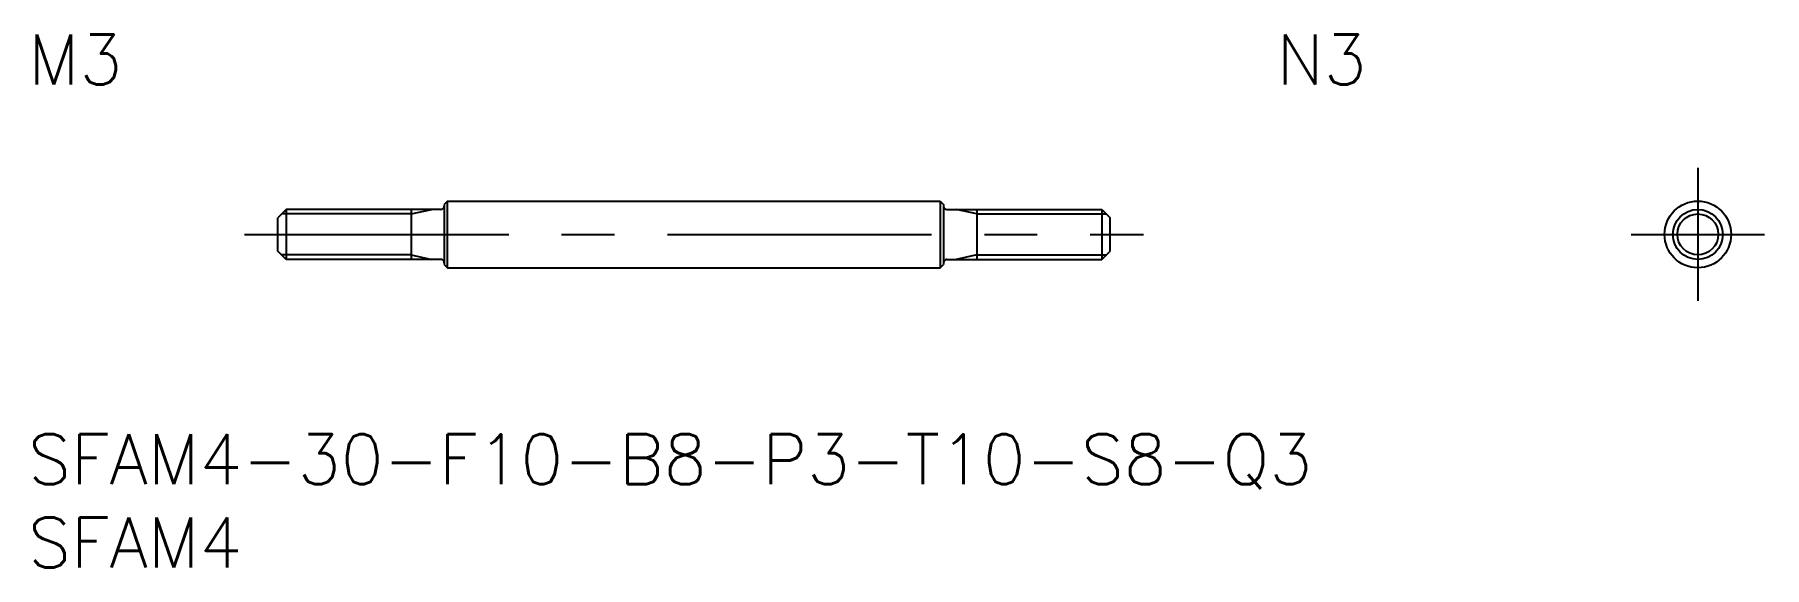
# Model space of a CAD drawing. Extents: x 0 to 104, y -8 to 24.
import ezdxf

# ---------------------------------------------------------------- set-up
doc = ezdxf.new("R2010")
doc.units = 0
doc.header["$LTSCALE"] = 0.5
doc.linetypes.add('CENTER', pattern=[50.8, 31.75, -6.35, 6.35, -6.35])
for name, color, linetype in [('MSM_CENTER', 1, 'CENTER'), ('MSM_CONTINUOUS', 7, 'CONTINUOUS'), ('MSM_NARROW', 5, 'CONTINUOUS'), ('MSM_PART_NUMBER', 7, 'CONTINUOUS')]:
    doc.layers.add(name, color=color, linetype=linetype)
doc.styles.get("Standard").update_dxf_attribs({"font": 'txt.shx', "height": 1, "bigfont": 'bigfont.shx'})

# ---------------------------------------------------------------- blocks, each defined once
blk = doc.blocks.new('*U6')
at = {"layer": 'MSM_PART_NUMBER'}
blk.add_text('SFAM4-30-F10-B8-P3-T10-S8-Q3', height=3, dxfattribs=at).set_placement((0, -3))
blk = doc.blocks.new('*U7')
at = {"layer": 'MSM_PART_NUMBER'}
blk.add_text('SFAM4', height=3, dxfattribs=at).set_placement((0, -8))
blk = doc.blocks.new('*U8')
at = {"layer": 'MSM_PART_NUMBER'}
blk.add_text('M3', height=3, dxfattribs=at).set_placement((0, 21))
blk = doc.blocks.new('*U9')
at = {"layer": 'MSM_PART_NUMBER'}
blk.add_text('N3', height=3, dxfattribs=at).set_placement((75, 21))

msp = doc.modelspace()

# ---------------------------------------------------------------- linework, layer by layer
at = {"layer": 'MSM_CENTER'}
for p, q in [((100.31, 16), (100.31, 8)), ((13, 12), (67, 12)), ((96.31, 12), (104.31, 12))]:
    msp.add_line(p, q, dxfattribs=at)
at = {"layer": 'MSM_CONTINUOUS'}
for p, q in [((25.2, 14), (25, 13.8)), ((25, 13.8), (25, 10.2)), ((25.2, 14), (54.8, 14)), ((25.2, 10), (25.2, 14)), ((54.8, 14), (55, 13.8)), ((54.8, 14), (54.8, 10)), ((55, 13.8), (55, 10.2)), ((15.5, 13.5), (15, 13)), ((15, 11), (15, 13)), ((15.5, 13.5), (15.5, 10.5)), ((24.8, 13.5), (15.5, 13.5)), ((23, 13.5), (23, 10.5)), ((55.2, 13.5), (64.5, 13.5)), ((57, 13.5), (57, 10.5)), ((64.5, 13.5), (65, 13)), ((64.5, 13.5), (64.5, 10.5)), ((65, 11), (65, 13)), ((15.5, 10.5), (15, 11)), ((24.8, 10.5), (15.5, 10.5)), ((55.2, 10.5), (64.5, 10.5)), ((64.5, 10.5), (65, 11)), ((25, 10.2), (25.2, 10)), ((25.2, 10), (54.8, 10)), ((54.8, 10), (55, 10.2))]:
    msp.add_line(p, q, dxfattribs=at)
for radius in [2, 1.5]:
    msp.add_circle((100.31, 12), radius, dxfattribs=at)
for centre, start, end in [((24.8, 13.7), 270, 0), ((55.2, 13.7), 180, 270), ((24.8, 10.3), 0, 90), ((55.2, 10.3), 90, 180)]:
    msp.add_arc(centre, 0.2, start, end, dxfattribs=at)
at = {"layer": 'MSM_NARROW'}
for p, q in [((23, 13.23), (15.23, 13.23)), ((23, 13.23), (24.25, 13.5)), ((57, 13.23), (55.75, 13.5)), ((57, 13.23), (64.77, 13.23)), ((23, 10.77), (15.23, 10.77)), ((23, 10.77), (24.25, 10.5)), ((57, 10.77), (55.75, 10.5)), ((57, 10.77), (64.77, 10.77))]:
    msp.add_line(p, q, dxfattribs=at)
msp.add_circle((100.31, 12), 1.23, dxfattribs=at)

# ---------------------------------------------------------------- block references
at = {"layer": 'MSM_CONTINUOUS'}
for name in ['*U8', '*U9', '*U6', '*U7']:
    msp.add_blockref(name, (0, 0), dxfattribs=at)

doc.saveas('drawing.dxf')
